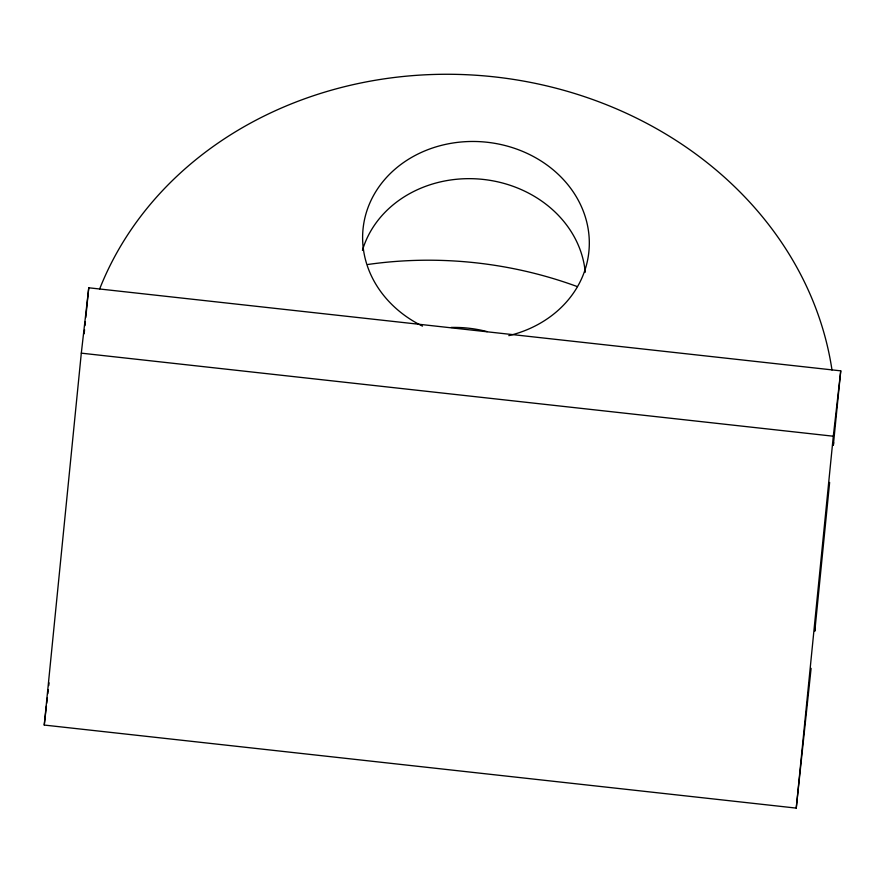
<?xml version="1.0" encoding="UTF-8"?>
<svg xmlns="http://www.w3.org/2000/svg" width="885" height="885" viewBox="0 0 885 885"><rect width="100%" height="100%" fill="white"/><g stroke="black" fill="none" stroke-linecap="round" stroke-linejoin="round"><path stroke-width="1.33" d="M811.102 668.363L796.246 808.105L44.25 725.058L81.309 353.159L88.754 287.791L840.75 370.848L833.338 445.232A378.293 328.91 5.7 0 0 833.637 442.544M84.175 333.778L84.573 329.718M84.982 325.658L85.38 321.609M85.79 317.549L88.754 287.791M796.246 808.105L833.305 436.216L840.75 370.848M829.632 482.413L814.808 631.171A378.293 328.91 5.7 0 0 815.24 627.144M44.25 725.058L46.418 705.987M46.728 703.265L47.347 697.822M47.823 693.729L48.288 689.647M48.752 685.565L49.062 682.844M81.309 353.159L833.305 436.216M99.585 289.13A378.293 328.91 5.7 0 1 494.571 76.895A378.293 328.91 5.7 0 1 831.989 370.019M367.939 264.471A378.293 328.91 5.7 0 1 577.241 286.574M451.073 327.45A113.49 98.677 5.7 0 1 487.17 331.632M362.441 250.355A113.49 98.677 5.7 0 1 481.86 179.279A113.49 98.677 5.7 0 1 585.239 272.259M422.466 326.111A113.49 98.677 5.7 0 1 393.272 170.728A113.49 98.677 5.7 0 1 572.252 190.496A113.49 98.677 5.7 0 1 508.809 335.647"/></g></svg>
